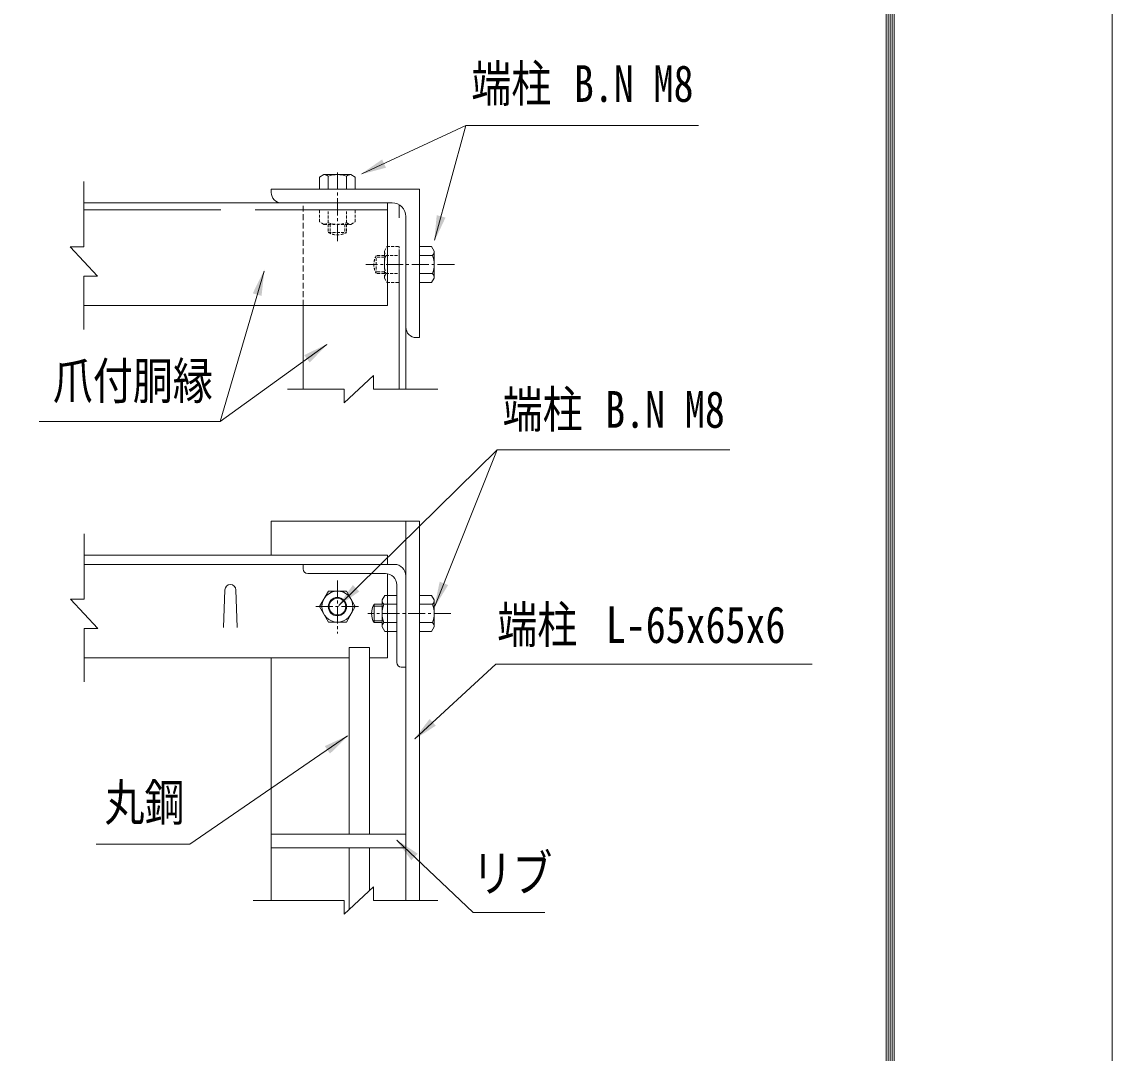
# Model space of a CAD drawing. Units: millimetres, scale not verified. Extents: x -4455 to 4455, y -3150 to 3150.
# Drawn here: x 3022 to 4455, y -1039 to 317 of the extents above; entities that cross this region are included whole.
import ezdxf
from ezdxf.enums import TextEntityAlignment as Align

# ---------------------------------------------------------------- set-up
doc = ezdxf.new("R2010")
doc.units = ezdxf.units.MM
doc.header["$LTSCALE"] = 30
for name, pattern in [('DASHED', [7.5, 6, -1.5]), ('USER2', [0.1875, 0.125, -0.0625]), ('USER4', [1.125, 0.75, -0.125, 0.125, -0.125]), ('USER5', [0.375, 0.25, -0.125])]:
    doc.linetypes.add(name, pattern=pattern)
for name, color, linetype, lineweight in [('0-0_D-STR-TXT', 3, 'Continuous', 13), ('0-1_D-STR2', 2, 'Continuous', 13), ('0-2_D-STR1', 1, 'Continuous', 18), ('0-3_D-STR-DIM', 1, 'Continuous', 13), ('0-4_D-BMK', 2, 'USER4', 13), ('0-6_D-STR3', 3, 'Continuous', 13), ('0-B_7詳細', 3, 'Continuous', 18), ('0-C_5寸法', 3, 'Continuous', 18), ('1-0_D-TTL', 7, 'Continuous', 9)]:
    doc.layers.add(name, color=color, linetype=linetype, lineweight=lineweight)
doc.styles.add('ＭＳ ゴシック', font='')
doc.styles.get('ＭＳ ゴシック').set_extended_font_data('MS Gothic')

msp = doc.modelspace()

# ---------------------------------------------------------------- linework, layer by layer
at = {"layer": '0-0_D-STR-TXT'}
for p, q in [((3282.47, -208.49), (3422.76, -107.4)), ((3646.78, -245.68), (3564.73, -451.32))]:
    msp.add_line(p, q, dxfattribs=at)
for points in [[(3911.44, 180.3), (3605.63, 180.3), (3468.77, 116.92)], [(3044.48, -208.49), (3282.47, -208.49), (3340.21, -10.9)], [(3952.59, -245.68), (3646.78, -245.68), (3438.32, -450.34)], [(4060.84, -527.63), (3645.01, -527.63), (3538.31, -625.85)], [(3709.15, -853.93), (3615.23, -853.93), (3514.61, -759)]]:
    msp.add_lwpolyline(points, dxfattribs=at)
at = {"layer": '0-0_D-STR-TXT', "color": 7, "lineweight": 9}
msp.add_lwpolyline([(3119.58, -764.35), (3242.85, -764.35), (3450.1, -622.03)], dxfattribs=at)
at = {"layer": '0-0_D-STR-TXT'}
for points in [[(3466.68, 115.96), (3495.47, 135.89), (3500.5, 125.02)], [(3340.85, -8.7), (3336.92, -43.49), (3325.42, -40.13)], [(3424.62, -106.06), (3400.14, -131.09), (3393.13, -121.37)], [(3436.68, -451.95), (3457.1, -423.51), (3465.5, -432.06)], [(3563.88, -453.45), (3571.1, -419.19), (3582.23, -423.63)], [(3536.61, -627.41), (3557.94, -599.64), (3566.05, -608.45)], [(3512.94, -757.42), (3542.14, -776.74), (3533.92, -785.45)]]:
    msp.add_solid(points, dxfattribs=at)
at = {"layer": '0-0_D-STR-TXT', "color": 7}
msp.add_solid([(3452, -620.73), (3426.95, -645.2), (3420.16, -635.32)], dxfattribs=at)
at = {"layer": '0-1_D-STR2', "color": 7, "lineweight": 9}
for p, q in [((3452, -750.94), (3452, -505.51)), ((3452, -505.51), (3479, -505.51)), ((3479, -750.94), (3479, -505.51)), ((3452, -850.15), (3452, -768.94)), ((3479, -825.08), (3479, -768.94))]:
    msp.add_line(p, q, dxfattribs=at)
at = {"layer": '0-2_D-STR1'}
for p, q in [((3349.68, 96.76), (3349.68, 92.26)), ((3544.68, 96.76), (3349.68, 96.76)), ((3544.68, -98.24), (3544.68, 96.76)), ((3103.52, 78.76), (3499.68, 78.76)), ((3502.68, 78.76), (3349.68, 78.76)), ((3508.68, 78.76), (3363.18, 78.76)), ((3526.68, 60.76), (3526.68, -84.74)), ((3103.52, -56.24), (3502.68, -56.24)), ((3391.68, -165.97), (3391.68, -56.24)), ((3526.68, -165.97), (3526.68, -77.24)), ((3544.68, -98.24), (3540.18, -98.24)), ((3349.68, -339.45), (3544.68, -339.45)), ((3349.68, -384.45), (3349.68, -339.45)), ((3526.68, -838.31), (3526.68, -339.45)), ((3544.68, -838.31), (3544.68, -339.45)), ((3103.68, -384.45), (3499.68, -384.45)), ((3502.68, -384.45), (3394.68, -384.45)), ((3417.18, -384.45), (3417.48, -384.45)), ((3103.68, -396.45), (3499.68, -396.45)), ((3511.68, -396.45), (3391.68, -396.45)), ((3499.68, -408.45), (3397.68, -408.45)), ((3502.68, -519.45), (3502.68, -408.76)), ((3526.68, -531.45), (3526.68, -411.45)), ((3514.68, -525.45), (3514.68, -423.45)), ((3103.68, -519.45), (3452, -519.45)), ((3349.68, -838.31), (3349.68, -519.45)), ((3479, -519.45), (3502.68, -519.45)), ((3526.68, -531.45), (3520.68, -531.45))]:
    msp.add_line(p, q, dxfattribs=at)
at = {"layer": '0-2_D-STR1', "linetype": 'DASHED'}
for p, q in [((3517.68, -165.97), (3517.68, 76.34)), ((3103.52, 69.76), (3502.68, 69.76))]:
    msp.add_line(p, q, dxfattribs=at)
at = {"layer": '0-2_D-STR1'}
for centre, radius, start, end in [((3363.18, 92.26), 13.5, 180, 270.00009), ((3508.68, 60.76), 18, 0.00001, 90.00008), ((3540.18, -84.74), 13.5, 180, 270), ((3511.68, -411.45), 15, 0, 90), ((3520.68, -525.45), 6, 180, 270)]:
    msp.add_arc(centre, radius, start, end, dxfattribs=at)
at = {"layer": '0-3_D-STR-DIM', "color": 4}
for p, q in [((3103.52, 21.19), (3103.52, 106.78)), ((3085.52, 21.19), (3121.52, -17.58)), ((3103.52, 21.19), (3085.52, 21.19)), ((3103.52, -17.58), (3103.52, -87.77)), ((3103.52, -17.58), (3121.52, -17.58)), ((3445.36, -183.97), (3484.13, -147.97)), ((3484.13, -165.97), (3484.13, -147.97)), ((3445.36, -165.97), (3371.14, -165.97)), ((3445.36, -165.97), (3445.36, -183.97)), ((3484.13, -165.97), (3568.81, -165.97)), ((3445.36, -856.31), (3484.13, -820.31)), ((3484.13, -838.31), (3484.13, -820.31)), ((3445.36, -838.31), (3326.14, -838.31)), ((3445.36, -838.31), (3445.36, -856.31)), ((3484.13, -838.31), (3568.81, -838.31))]:
    msp.add_line(p, q, dxfattribs=at)
at = {"layer": '0-4_D-BMK'}
for p, q in [((3436.68, 28.66), (3436.68, 121.02)), ((3590.68, -2.24), (3474.24, -2.24)), ((3436.68, -417.76), (3436.68, -487.16)), ((3408.12, -451.95), (3465.24, -451.95)), ((3585.78, -460.95), (3476.55, -460.95))]:
    msp.add_line(p, q, dxfattribs=at)
at = {"layer": '0-6_D-STR3'}
for p, q in [((3418.92, 115.96), (3413.16, 112.63)), ((3418.92, 115.96), (3454.44, 115.96)), ((3454.44, 115.96), (3460.2, 112.63)), ((3413.16, 112.63), (3413.16, 96.76)), ((3424.68, 113.9), (3424.68, 96.76)), ((3448.68, 113.9), (3448.68, 96.76)), ((3460.2, 112.63), (3460.2, 96.76)), ((3560.56, 21.28), (3544.68, 21.28)), ((3544.68, -25.76), (3544.68, 21.28)), ((3563.88, 15.52), (3560.56, 21.28)), ((3563.88, -20), (3563.88, 15.52)), ((3561.82, 9.76), (3544.68, 9.76)), ((3561.82, -14.24), (3544.68, -14.24)), ((3560.56, -25.76), (3544.68, -25.76)), ((3563.88, -20), (3560.56, -25.76)), ((3495.48, -478.71), (3495.48, -443.19)), ((3514.68, -484.47), (3514.68, -437.43)), ((3560.56, -437.43), (3544.68, -437.43)), ((3544.68, -484.47), (3544.68, -437.43)), ((3563.88, -443.19), (3560.56, -437.43)), ((3563.88, -478.71), (3563.88, -443.19)), ((3484.82, -472.95), (3484.82, -448.95)), ((3495.48, -448.95), (3484.82, -448.95)), ((3497.54, -448.95), (3514.68, -448.95)), ((3561.82, -448.95), (3544.68, -448.95)), ((3495.48, -472.95), (3484.82, -472.95)), ((3497.54, -472.95), (3514.68, -472.95)), ((3561.82, -472.95), (3544.68, -472.95)), ((3495.48, -478.71), (3498.81, -484.47)), ((3498.81, -484.47), (3514.68, -484.47)), ((3560.56, -484.47), (3544.68, -484.47)), ((3563.88, -478.71), (3560.56, -484.47)), ((3526.68, -750.94), (3349.68, -750.94)), ((3526.68, -768.94), (3349.68, -768.94))]:
    msp.add_line(p, q, dxfattribs=at)
at = {"layer": '0-6_D-STR3', "color": 1, "linetype": 'USER2'}
for p, q in [((3413.16, 69.76), (3460.2, 69.76)), ((3413.16, 53.88), (3413.16, 69.76)), ((3424.68, 52.62), (3424.68, 69.76)), ((3448.68, 52.62), (3448.68, 69.76)), ((3418.92, 50.56), (3413.16, 53.88)), ((3418.92, 50.56), (3454.44, 50.56)), ((3424.68, 50.56), (3424.68, 39.9)), ((3427.08, 50.56), (3427.08, 38.68)), ((3446.28, 50.56), (3446.28, 38.68)), ((3448.68, 50.56), (3448.68, 39.9)), ((3424.68, 39.9), (3448.68, 39.9)), ((3498.48, -20), (3498.48, 15.52)), ((3517.68, -25.76), (3517.68, 21.28)), ((3498.48, 7.36), (3486.61, 7.36)), ((3487.82, -14.24), (3487.82, 9.76)), ((3498.48, 9.76), (3487.82, 9.76)), ((3500.54, 9.76), (3517.68, 9.76)), ((3498.48, -11.84), (3486.61, -11.84)), ((3498.48, -14.24), (3487.82, -14.24)), ((3500.54, -14.24), (3517.68, -14.24)), ((3498.48, -20), (3501.81, -25.76)), ((3501.81, -25.76), (3517.68, -25.76))]:
    msp.add_line(p, q, dxfattribs=at)
at = {"layer": '0-6_D-STR3', "color": 1}
for p, q in [((3495.48, -451.35), (3483.61, -451.35)), ((3495.48, -470.55), (3483.61, -470.55))]:
    msp.add_line(p, q, dxfattribs=at)
at = {"layer": '0-6_D-STR3', "color": 1, "linetype": 'USER2'}
for points in [[(3454.44, 50.56), (3460.2, 53.88), (3460.2, 69.76)], [(3498.48, 15.52), (3501.81, 21.28), (3517.68, 21.28)]]:
    msp.add_lwpolyline(points, dxfattribs=at)
at = {"layer": '0-6_D-STR3'}
msp.add_lwpolyline([(3460.2, -451.95), (3448.44, -431.58), (3424.92, -431.58), (3413.16, -451.95), (3424.92, -472.32), (3448.44, -472.32)], close=True, dxfattribs=at)
msp.add_lwpolyline([(3495.48, -443.19), (3498.81, -437.43), (3514.68, -437.43)], dxfattribs=at)
for radius in [20.4, 12]:
    msp.add_circle((3436.68, -451.95), radius, dxfattribs=at)
at = {"layer": '0-6_D-STR3', "color": 1}
msp.add_circle((3436.68, -451.95), 11, dxfattribs=at)
at = {"layer": '0-6_D-STR3'}
for centre, radius, start, end in [((3418.92, 106.87), 9.09, 50.6618, 90), ((3436.68, 79.96), 36, 70.52878, 109.47122), ((3454.44, 106.87), 9.09, 90, 129.3382), ((3554.79, 15.52), 9.09, 320.6618, 0), ((3527.88, -2.24), 36, 340.52878, 19.47122), ((3554.79, -20), 9.09, 0, 39.3382), ((3504.57, -443.19), 9.09, 180, 219.3382), ((3554.79, -443.19), 9.09, 320.6618, 0), ((3505.61, -460.95), 24, 150, 210), ((3531.48, -460.95), 36, 160.52878, 199.47122), ((3527.88, -460.95), 36, 340.52878, 19.47122), ((3504.57, -478.71), 9.09, 140.6618, 180), ((3554.79, -478.71), 9.09, 0, 39.3382)]:
    msp.add_arc(centre, radius, start, end, dxfattribs=at)
at = {"layer": '0-6_D-STR3', "color": 1, "linetype": 'USER2'}
for centre, radius, start, end in [((3418.92, 59.64), 9.09, 270, 309.3382), ((3436.68, 86.56), 36, 250.52878, 289.47122), ((3454.44, 59.64), 9.09, 230.6618, 270), ((3436.68, 60.68), 24, 240, 300), ((3507.57, 15.52), 9.09, 180, 219.3382), ((3508.61, -2.24), 24, 150, 210), ((3534.48, -2.24), 36, 160.52878, 199.47122), ((3507.57, -20), 9.09, 140.6618, 180)]:
    msp.add_arc(centre, radius, start, end, dxfattribs=at)
at = {"layer": '0-B_7詳細', "color": 1, "linetype": 'USER5'}
msp.add_line((3391.68, -56.24), (3391.68, 78.84), dxfattribs=at)
at = {"layer": '0-B_7詳細', "color": 7, "lineweight": 9}
for p, q in [((3502.68, -56.24), (3502.68, 78.76)), ((3502.68, -396.45), (3502.68, -384.45)), ((3391.68, -396.45), (3391.68, -402.45)), ((3287.07, -479.28), (3288.87, -430.08)), ((3305.07, -479.28), (3303.27, -430.08))]:
    msp.add_line(p, q, dxfattribs=at)
at = {"layer": '0-B_7詳細', "color": 4}
for p, q in [((3103.68, -442.02), (3103.68, -356.43)), ((3085.68, -442.02), (3121.68, -480.79)), ((3103.68, -442.02), (3085.68, -442.02)), ((3103.68, -480.79), (3103.68, -550.98)), ((3103.68, -480.79), (3121.68, -480.79))]:
    msp.add_line(p, q, dxfattribs=at)
at = {"layer": '0-B_7詳細', "color": 7, "lineweight": 9}
for centre, radius, start, end in [((3397.68, -402.45), 6, 180, 270), ((3499.68, -423.45), 15, 0, 90), ((3296.07, -430.08), 7.2, 0, 180)]:
    msp.add_arc(centre, radius, start, end, dxfattribs=at)
at = {"layer": '0-C_5寸法'}
msp.add_line((3605.63, 180.3), (3564.49, 29.97), dxfattribs=at)
msp.add_solid([(3563.88, 27.76), (3567.21, 62.61), (3578.77, 59.45)], dxfattribs=at)
at = {"layer": '1-0_D-TTL', "color": 2, "lineweight": 18}
msp.add_lwpolyline([(-4454.62, 3150.24), (4455.08, 3150.24), (4455.08, -3150.19), (-4454.62, -3150.19)], close=True, dxfattribs=at)
at = {"layer": '1-0_D-TTL'}
for points in [[(-4168.24, 2916.89), (4168.69, 2916.89), (4168.69, -2916.84), (-4168.24, -2916.84)], [(-4165.59, 2914.24), (4166.04, 2914.24), (4166.04, -2914.19), (-4165.59, -2914.19)], [(-4162.93, 2911.59), (4163.39, 2911.59), (4163.39, -2911.54), (-4162.93, -2911.54)], [(-4160.28, 2908.94), (4160.74, 2908.94), (4160.74, -2908.88), (-4160.28, -2908.88)], [(-4157.63, 2906.28), (4158.09, 2906.28), (4158.09, -2906.23), (-4157.63, -2906.23)]]:
    msp.add_lwpolyline(points, close=True, dxfattribs=at)

# ---------------------------------------------------------------- texts
at = {"layer": '0-0_D-STR-TXT', "style": 'ＭＳ ゴシック', "width": 0.8}
for s, p in [('端柱', (3612.67, 197.13)), ('B.N M8', (3747.48, 197.13)), ('爪付胴縁', (3062.62, -193.67)), ('端柱', (3653.82, -231.26)), ('B.N M8', (3788.63, -231.26)), ('端柱', (3646.73, -514.22)), ('L-65x65x6', (3789.55, -514.22)), ('丸鋼', (3130.53, -748)), ('リブ', (3614.02, -841.12))]:
    msp.add_text(s, height=48.17, dxfattribs=at).set_placement(p, align=Align.BOTTOM_LEFT)

doc.saveas('drawing.dxf')
